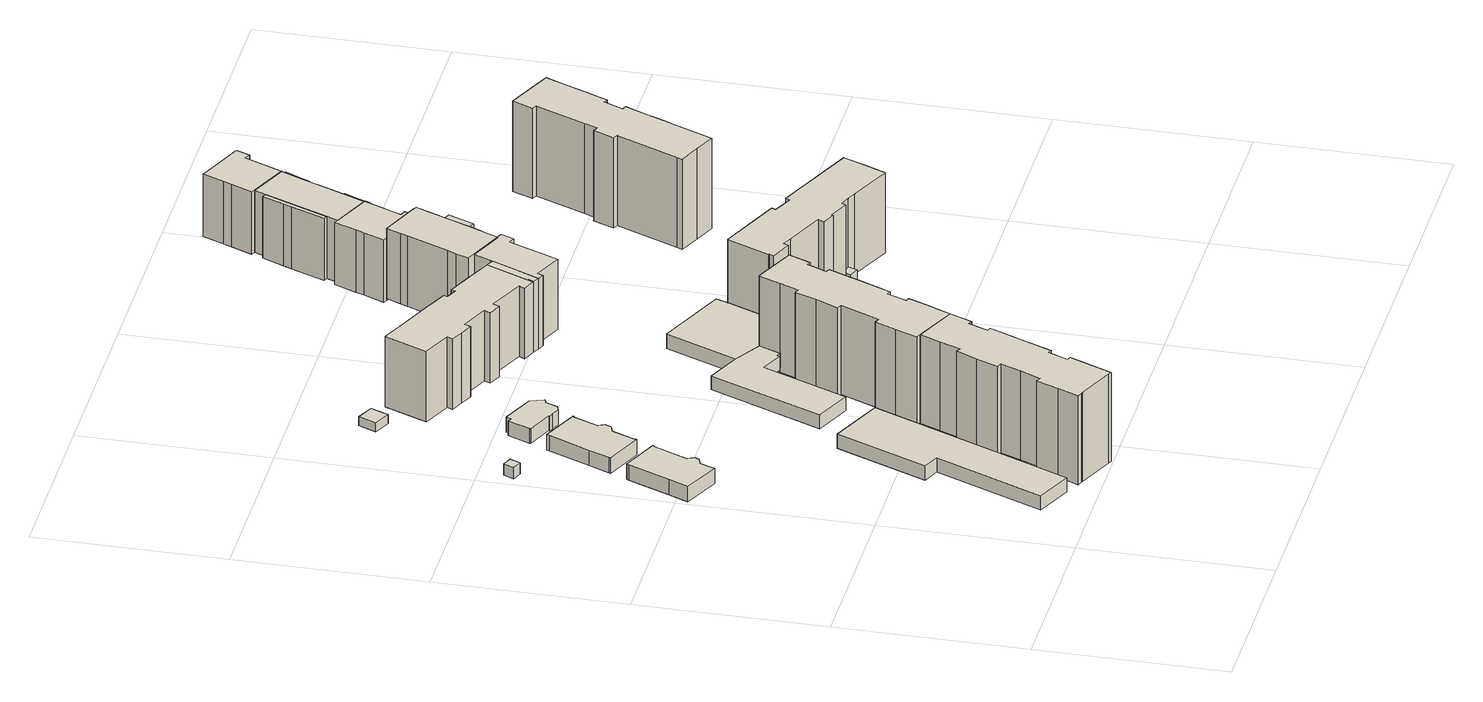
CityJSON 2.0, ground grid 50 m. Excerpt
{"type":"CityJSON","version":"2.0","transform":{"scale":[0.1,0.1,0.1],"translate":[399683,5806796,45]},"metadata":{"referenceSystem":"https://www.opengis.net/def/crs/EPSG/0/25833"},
"CityObjects":{
"building1":{"type":"Building","attributes":{"Gemeindeschluessel":"11000009","BezugspunktDach":"2200","function":"31001_2054","measuredHeight":4.23,"storeysAboveGround":1},"address":[{"country":"Germany","locality":"Berlin","thoroughfareNumber":"241 (2)","thoroughfareName":"Schönefelder Chaussee"}],"geometry":[{"type":"Solid","lod":"1","boundaries":[[[[0,1,2,3,4,5,6,7,8,9,10,11,12,13]],[[14,15,16,17,18,19,20,21,22,23,24,25,26,27]],[[14,27,13,12]],[[15,14,12,11]],[[16,15,11,10]],[[17,16,10,9]],[[18,17,9,8]],[[19,18,8,7]],[[20,19,7,6]],[[21,20,6,5]],[[22,21,5,4]],[[23,22,4,3]],[[24,23,3,2]],[[25,24,2,1]],[[26,25,1,0]],[[27,26,0,13]]]]}]},
"building2":{"type":"Building","attributes":{"Gemeindeschluessel":"11000009","BezugspunktDach":"2200","function":"31001_2054","measuredHeight":3.94,"storeysAboveGround":1},"address":[{"country":"Germany","locality":"Berlin","thoroughfareNumber":"206A","thoroughfareName":"Ortolfstraße"}],"geometry":[{"type":"Solid","lod":"1","boundaries":[[[[28,29,30,31,32,33]],[[34,35,36,37,38,39]],[[34,39,33,32]],[[35,34,32,31]],[[36,35,31,30]],[[37,36,30,29]],[[38,37,29,28]],[[39,38,28,33]]]]}]},
"building3":{"type":"Building","attributes":{"Gemeindeschluessel":"11000009","BezugspunktDach":"2200","function":"51009_1610","measuredHeight":3.19,"storeysAboveGround":0},"address":[{"country":"Germany","locality":"Berlin"}],"geometry":[{"type":"Solid","lod":"1","boundaries":[[[[40,41,42,43]],[[44,45,46,47]],[[44,47,43,42]],[[45,44,42,41]],[[46,45,41,40]],[[47,46,40,43]]]]}]},
"building4":{"type":"Building","attributes":{"Gemeindeschluessel":"11000009","BezugspunktDach":"2200","function":"51009_1610","measuredHeight":2.72,"storeysAboveGround":0},"address":[{"country":"Germany","locality":"Berlin"}],"geometry":[{"type":"Solid","lod":"1","boundaries":[[[[48,49,50,51,52]],[[53,54,55,56,57]],[[53,57,52,51]],[[54,53,51,50]],[[55,54,50,49]],[[56,55,49,48]],[[57,56,48,52]]]]}]},
"building5":{"type":"Building","attributes":{"Gemeindeschluessel":"11000009","function":"31001_1010"},"address":[{"country":"Germany","locality":"Berlin","thoroughfareNumber":"204, 206","thoroughfareName":"Ortolfstraße"}],"children":["building5-1","building5-2","building5-3","building5-4"]},
"building5-1":{"type":"BuildingPart","attributes":{"BezugspunktDach":"2200","measuredHeight":25.03,"storeysAboveGround":8},"parents":["building5"],"geometry":[{"type":"MultiSurface","lod":"1","boundaries":[[[58,59,60,61,62,63,64,65,66,67,68,69,70,71,72,73,74,75,76,77,78,79,80,81,82,83,84,85,86,87,88,89]],[[90,91,92,93,94,95,96,97,98,99,100,101,102,103,104,105,106,107,108,109,110,111,112,113,114,115,116,117,118,119,120,121]],[[90,121,89,88]],[[91,90,88,87]],[[92,91,87,86]],[[93,92,86,85]],[[94,93,85,84]],[[95,94,84,83]],[[96,95,83,82]],[[97,96,82,81]],[[98,97,81,80]],[[99,98,80,79]],[[100,99,79,78]],[[101,100,78,77]],[[102,101,77,76]],[[103,102,76,75]],[[104,103,75,74]],[[105,104,74,73]],[[106,105,73,72]],[[107,106,72,71]],[[122,123,71,70]],[[109,108,70,69]],[[110,109,69,68]],[[124,125,126,127,111,110,68,67]],[[128,124,127,129,112,111,67,66]],[[130,128,129,131,113,112,66,65]],[[114,113,65,64]],[[132,133,64,63]],[[116,115,63,62]],[[117,116,62,61]],[[118,117,61,60]],[[119,118,60,59]],[[120,119,59,58]],[[121,120,58,89]],[[108,107,123,122]],[[127,126,125,124]],[[129,127,124,128]],[[131,129,128,130]],[[115,114,133,132]]]}]},
"building5-2":{"type":"BuildingPart","attributes":{"BezugspunktDach":"2200","measuredHeight":3.94,"storeysAboveGround":8},"parents":["building5"],"geometry":[{"type":"Solid","lod":"1","boundaries":[[[[134,135,133,132]],[[114,136,137,115]],[[114,115,114,133]],[[136,114,133,135]],[[137,136,135,134]],[[115,137,134,132]],[[132,133,114,115]]]]}]},
"building5-3":{"type":"BuildingPart","attributes":{"BezugspunktDach":"2200","measuredHeight":3.13,"storeysAboveGround":8},"parents":["building5"],"geometry":[{"type":"MultiSurface","lod":"1","boundaries":[[[138,139,123,122]],[[140,141,142,143]],[[140,143,108,107]],[[141,140,123,139]],[[142,141,139,138]],[[143,142,138,122]],[[107,108,122,123]]]}]},
"building5-4":{"type":"BuildingPart","attributes":{"BezugspunktDach":"2200","measuredHeight":3.23,"storeysAboveGround":8},"parents":["building5"],"geometry":[{"type":"Solid","lod":"1","boundaries":[[[[130,144,145,125,124,128]],[[127,126,146,147,131,129]],[[146,126,125,145]],[[147,146,145,144]],[[131,147,144,130]],[[129,128,124,127]],[[127,124,125,126]],[[129,131,130,128]]]]}]},
"building6":{"type":"Building","attributes":{"Gemeindeschluessel":"11000009","BezugspunktDach":"2200","function":"31001_2054","measuredHeight":4.27,"storeysAboveGround":1},"address":[{"country":"Germany","locality":"Berlin","thoroughfareNumber":"241 (3)","thoroughfareName":"Schönefelder Chaussee"}],"geometry":[{"type":"Solid","lod":"1","boundaries":[[[[148,149,150,151,152,153,154,155,156,157,158,159,160,161,162]],[[163,164,165,166,167,168,169,170,171,172,173,174,175,176,177]],[[163,177,162,161]],[[164,163,161,160]],[[165,164,160,159]],[[166,165,159,158]],[[167,166,158,157]],[[168,167,157,156]],[[169,168,156,155]],[[170,169,155,154]],[[171,170,154,153]],[[172,171,153,152]],[[173,172,152,151]],[[174,173,151,150]],[[175,174,150,149]],[[176,175,149,148]],[[177,176,148,162]]]]}]},
"building7":{"type":"Building","attributes":{"Gemeindeschluessel":"11000009","BezugspunktDach":"2200","function":"51009_1610","measuredHeight":3.03,"storeysAboveGround":0},"address":[{"country":"Germany","locality":"Berlin"}],"geometry":[{"type":"Solid","lod":"1","boundaries":[[[[139,178,179,123]],[[106,180,181,107]],[[106,107,123,179]],[[180,106,179,178]],[[181,180,178,139]],[[107,181,139,123]]]]}]},
"building8":{"type":"Building","attributes":{"Gemeindeschluessel":"11000009","BezugspunktDach":"2200","function":"31001_2054","measuredHeight":4.21,"storeysAboveGround":1},"address":[{"country":"Germany","locality":"Berlin","thoroughfareNumber":"241 (4)","thoroughfareName":"Schönefelder Chaussee"}],"geometry":[{"type":"Solid","lod":"1","boundaries":[[[[182,183,184,185,186,187,188,189,190,191,192,193,194,195,196,197]],[[198,199,200,201,202,203,204,205,206,207,208,209,210,211,212,213]],[[198,213,197,196]],[[199,198,196,195]],[[200,199,195,194]],[[201,200,194,193]],[[202,201,193,192]],[[203,202,192,191]],[[204,203,191,190]],[[205,204,190,189]],[[206,205,189,188]],[[207,206,188,187]],[[208,207,187,186]],[[209,208,186,185]],[[210,209,185,184]],[[211,210,184,183]],[[212,211,183,182]],[[213,212,182,197]]]]}]},
"building9":{"type":"Building","attributes":{"Gemeindeschluessel":"11000009","BezugspunktDach":"2200","function":"31001_2520","measuredHeight":2.52,"storeysAboveGround":1},"address":[{"country":"Germany","locality":"Berlin","thoroughfareNumber":"209 (1)","thoroughfareName":"Schönefelder Chaussee"}],"geometry":[{"type":"Solid","lod":"1","boundaries":[[[[214,215,216,217]],[[218,219,220,221]],[[218,221,217,216]],[[219,218,216,215]],[[220,219,215,214]],[[221,220,214,217]]]]}]},
"building10":{"type":"Building","attributes":{"Gemeindeschluessel":"11000009","BezugspunktDach":"2200","function":"31001_2054","measuredHeight":3.9,"storeysAboveGround":1},"address":[{"country":"Germany","locality":"Berlin","thoroughfareNumber":"206B","thoroughfareName":"Ortolfstraße"}],"geometry":[{"type":"Solid","lod":"1","boundaries":[[[[222,223,224,225,226,227,228,229,230]],[[231,232,233,234,235,236,237,238,239]],[[231,239,230,229]],[[232,231,229,228]],[[233,232,228,227]],[[234,233,227,226]],[[235,234,226,225]],[[236,235,225,224]],[[237,236,224,223]],[[238,237,223,222]],[[239,238,222,230]]]]}]},
"building11":{"type":"Building","attributes":{"Gemeindeschluessel":"11000009","BezugspunktDach":"2200","function":"51009_1610","measuredHeight":3.07,"storeysAboveGround":0},"address":[{"country":"Germany","locality":"Berlin"}],"geometry":[{"type":"Solid","lod":"1","boundaries":[[[[240,241,242,243]],[[244,245,246,247]],[[244,247,243,242]],[[245,244,242,241]],[[246,245,241,240]],[[247,246,240,243]]]]}]},
"building12":{"type":"Building","attributes":{"Gemeindeschluessel":"11000009","function":"31001_1010"},"address":[{"country":"Germany","locality":"Berlin","thoroughfareNumber":"200, 202","thoroughfareName":"Ortolfstraße"}],"children":["building12-1","building12-2","building12-3"]},
"building12-1":{"type":"BuildingPart","attributes":{"BezugspunktDach":"2200","measuredHeight":25.08,"storeysAboveGround":8},"parents":["building12"],"geometry":[{"type":"MultiSurface","lod":"1","boundaries":[[[78,77,76,248,249,250,251,252,253,254,255,256,257,258,259,260,261,262,263,264,265,266,267,268,269,270,271,272,273,274]],[[275,276,277,278,279,280,281,282,283,284,285,286,287,288,289,290,291,292,293,294,295,296,244,247,297,298,102,101,100,299]],[[275,299,274,273]],[[276,275,273,272]],[[277,276,272,271]],[[278,277,271,270]],[[279,278,270,269]],[[280,279,269,268]],[[281,280,268,267]],[[282,281,267,266]],[[283,282,266,265]],[[284,283,265,264]],[[285,284,264,263]],[[286,285,263,262]],[[287,286,262,261]],[[288,287,261,260]],[[289,288,260,259]],[[290,289,259,258]],[[291,290,258,257]],[[300,301,257,256]],[[292,291,302,303]],[[293,292,256,255]],[[294,293,255,254]],[[295,294,254,253]],[[296,295,253,252]],[[244,296,252,251]],[[247,244,251,250]],[[304,243,247,250,249]],[[298,297,249,248]],[[102,298,248,76]],[[101,102,76,77]],[[100,101,77,78]],[[299,100,78,274]],[[303,302,301,300]],[[297,247,243,304]]]}]},
"building12-2":{"type":"BuildingPart","attributes":{"BezugspunktDach":"2200","measuredHeight":3.13,"storeysAboveGround":8},"parents":["building12"],"geometry":[{"type":"MultiSurface","lod":"1","boundaries":[[[305,240,243,304]],[[306,307,308,309]],[[306,309,297,247]],[[307,306,243,240]],[[308,307,240,305]],[[309,308,305,304]],[[247,297,304,243]]]}]},
"building12-3":{"type":"BuildingPart","attributes":{"BezugspunktDach":"2200","measuredHeight":3.2,"storeysAboveGround":8},"parents":["building12"],"geometry":[{"type":"Solid","lod":"1","boundaries":[[[[310,311,301,300]],[[302,312,313,303]],[[312,302,301,311]],[[313,312,311,310]],[[303,313,310,300]],[[302,303,300,301]]]]}]},
"building13":{"type":"Building","attributes":{"Gemeindeschluessel":"11000009","BezugspunktDach":"2200","function":"31001_1010","measuredHeight":19.9,"storeysAboveGround":6},"address":[{"country":"Germany","locality":"Berlin","thoroughfareNumber":"215, 217, 219","thoroughfareName":"Schönefelder Chaussee"}],"geometry":[{"type":"Solid","lod":"1","boundaries":[[[[314,315,316,317,318,319,320,321,322,323,324,325,326,327,328,329,330,331,332,333,334,335,336,337,338]],[[339,340,341,342,343,344,345,346,347,348,349,350,351,352,353,354,355,356,357,358,359,360,361,362,363]],[[339,363,338,337]],[[340,339,337,336]],[[341,340,336,335]],[[342,341,335,334]],[[343,342,334,333]],[[344,343,333,332]],[[345,344,332,331]],[[346,345,331,330]],[[347,346,330,329]],[[348,347,329,328]],[[349,348,328,327]],[[350,349,327,326]],[[351,350,326,325]],[[352,351,325,324]],[[353,352,324,323]],[[354,353,323,322]],[[355,354,322,321]],[[356,355,321,320]],[[357,356,320,319]],[[358,357,319,318]],[[359,358,318,317]],[[360,359,317,316]],[[361,360,316,315]],[[362,361,315,314]],[[363,362,314,338]]]]}]},
"building14":{"type":"Building","attributes":{"Gemeindeschluessel":"11000009","BezugspunktDach":"2200","function":"51009_1610","measuredHeight":3.22,"storeysAboveGround":0},"address":[{"country":"Germany","locality":"Berlin"}],"geometry":[{"type":"Solid","lod":"1","boundaries":[[[[311,364,365,301]],[[366,367,312,302]],[[366,302,301,365]],[[367,366,365,364]],[[312,367,364,311]],[[302,312,311,301]]]]}]},
"building15":{"type":"Building","attributes":{"Gemeindeschluessel":"11000009","BezugspunktDach":"2200","function":"31001_2081","measuredHeight":4.18,"storeysAboveGround":1},"address":[{"country":"Germany","locality":"Berlin","thoroughfareNumber":"206B (1)","thoroughfareName":"Ortolfstraße"}],"geometry":[{"type":"Solid","lod":"1","boundaries":[[[[227,368,369,370,371,372,373,228]],[[374,375,376,377,378,379,380,381]],[[374,381,228,373]],[[375,374,373,372]],[[376,375,372,371]],[[377,376,371,370]],[[378,377,370,369]],[[379,378,369,368]],[[380,379,368,227]],[[381,380,227,228]]]]}]},
"building16":{"type":"Building","attributes":{"Gemeindeschluessel":"11000009","BezugspunktDach":"2200","function":"51009_1610","measuredHeight":3.57,"storeysAboveGround":0},"address":[{"country":"Germany","locality":"Berlin"}],"geometry":[{"type":"Solid","lod":"1","boundaries":[[[[382,383,384,385,386]],[[387,388,389,390,391]],[[387,391,386,385]],[[388,387,385,384]],[[389,388,384,383]],[[390,389,383,382]],[[391,390,382,386]]]]}]},
"building17":{"type":"Building","attributes":{"Gemeindeschluessel":"11000009","function":"31001_1010"},"address":[{"country":"Germany","locality":"Berlin","thoroughfareNumber":"209, 211, 213","thoroughfareName":"Schönefelder Chaussee"}],"children":["building17-1","building17-2","building17-3","building17-4"]},
"building17-1":{"type":"BuildingPart","attributes":{"BezugspunktDach":"2200","measuredHeight":19.86,"storeysAboveGround":6},"parents":["building17"],"geometry":[{"type":"MultiSurface","lod":"1","boundaries":[[[392,393,394,395,396,397,398,399,400,401,402,403,404,405,406,407,408]],[[409,410,411,412,413,414,415,416,417,418,419,420,421,422,423,424,425]],[[409,425,408,407]],[[410,409,407,406]],[[411,410,406,405]],[[412,411,405,404]],[[413,412,404,403]],[[414,413,403,402]],[[415,414,402,401]],[[416,415,401,400]],[[417,416,400,399]],[[418,417,399,398]],[[420,419,397,396]],[[421,420,396,395]],[[422,421,395,394]],[[426,427,394,393]],[[424,423,393,392],[424,428,426,423]],[[425,424,392,408]],[[419,418,398,397]],[[423,422,427,426]],[[428,424,423,426]]]}]},
"building17-2":{"type":"BuildingPart","attributes":{"BezugspunktDach":"2200","measuredHeight":19.86,"storeysAboveGround":6},"parents":["building17"],"geometry":[{"type":"Solid","lod":"1","boundaries":[[[[429,430,431,398,397]],[[418,432,433,434,419]],[[432,418,398,431]],[[433,432,431,430]],[[434,433,430,429]],[[419,434,429,397]],[[418,419,397,398]]]]}]},
"building17-3":{"type":"BuildingPart","attributes":{"BezugspunktDach":"2200","measuredHeight":19.81,"storeysAboveGround":6},"parents":["building17"],"geometry":[{"type":"Solid","lod":"1","boundaries":[[[[435,436,437,438,439,440,441,442,427,426,428,443,444,445]],[[446,447,424,423,422,448,449,450,451,452,453,454,455,456]],[[447,446,444,443]],[[424,447,443,428]],[[448,422,427,442]],[[449,448,442,441]],[[450,449,441,440]],[[451,450,440,439]],[[452,451,439,438]],[[453,452,438,437]],[[454,453,437,436]],[[455,454,436,435]],[[456,455,435,445]],[[446,456,445,444]],[[423,424,428,426]],[[422,423,426,427]]]]}]},
"building17-4":{"type":"BuildingPart","attributes":{"BezugspunktDach":"2200","measuredHeight":19.89,"storeysAboveGround":6},"parents":["building17"],"geometry":[{"type":"MultiSurface","lod":"1","boundaries":[[[457,458,327,326,459,460]],[[461,350,349,446,456,462]],[[461,462,460,459]],[[350,461,459,326]],[[349,350,326,327]],[[446,349,327,458]],[[456,445,444,458,457]],[[462,456,457,460]],[[446,463,444,445,456]]]}]},
"building18":{"type":"Building","attributes":{"Gemeindeschluessel":"11000009","BezugspunktDach":"2200","function":"31001_1010","measuredHeight":22.66,"storeysAboveGround":7},"address":[{"country":"Germany","locality":"Berlin","thoroughfareNumber":"196, 198","thoroughfareName":"Ortolfstraße"}],"geometry":[{"type":"Solid","lod":"1","boundaries":[[[[464,465,466,467,468,469,470,471,472,473,474,475,476,477,478,479,480,481,482,483,484,485,486,487,488,489,490,491]],[[492,493,494,495,496,497,498,499,500,501,502,503,504,505,506,507,508,509,510,511,512,513,514,515,516,517,518,519]],[[492,519,491,490]],[[493,492,490,489]],[[494,493,489,488]],[[495,494,488,487]],[[496,495,487,486]],[[497,496,486,485]],[[498,497,485,484]],[[499,498,484,483]],[[500,499,483,482]],[[501,500,482,481]],[[502,501,481,480]],[[503,502,480,479]],[[504,503,479,478]],[[505,504,478,477]],[[506,505,477,476]],[[507,506,476,475]],[[508,507,475,474]],[[509,508,474,473]],[[510,509,473,472]],[[511,510,472,471]],[[512,511,471,470]],[[513,512,470,469]],[[514,513,469,468]],[[515,514,468,467]],[[516,515,467,466]],[[517,516,466,465]],[[518,517,465,464]],[[519,518,464,491]]]]}]},
"building19":{"type":"Building","attributes":{"Gemeindeschluessel":"11000009","BezugspunktDach":"2200","function":"51009_1610","measuredHeight":3.34,"storeysAboveGround":0},"address":[{"country":"Germany","locality":"Berlin"}],"geometry":[{"type":"Solid","lod":"1","boundaries":[[[[520,521,522,523,524]],[[525,526,527,528,529]],[[525,529,524,523]],[[526,525,523,522]],[[527,526,522,521]],[[528,527,521,520]],[[529,528,520,524]]]]}]},
"building20":{"type":"Building","attributes":{"Gemeindeschluessel":"11000009","function":"31001_1010"},"address":[{"country":"Germany","locality":"Berlin","thoroughfareNumber":"203, 205, 207","thoroughfareName":"Schönefelder Chaussee"}],"children":["building20-1","building20-2","building20-3","building20-4","building20-5","building20-6"]},
"building20-1":{"type":"BuildingPart","attributes":{"BezugspunktDach":"2200","measuredHeight":17.51,"storeysAboveGround":5},"parents":["building20"],"geometry":[{"type":"MultiSurface","lod":"1","boundaries":[[[530,531,532,533,534,535,536,537]],[[538,539,540,541,542,543,544,545]],[[538,546,547,536]],[[545,537,548,549]],[[540,550,551,535,534]],[[541,540,534,533]],[[542,541,533,532]],[[543,542,532,531]],[[552,553,543,531,530]],[[549,548,547,546]],[[538,536,535,539]],[[554,539,551,550,540]],[[544,543,553,552]],[[544,530,537,545]]]}]},
"building20-2":{"type":"BuildingPart","attributes":{"BezugspunktDach":"2200","measuredHeight":17.56,"storeysAboveGround":5},"parents":["building20"],"geometry":[{"type":"MultiSurface","lod":"1","boundaries":[[[555,556,557,558,559,560,561,562,563,564,565,566,567]],[[568,569,570,571,572,573,574,575,576,577,539,538,578]],[[568,578,567,566]],[[569,568,566,565]],[[570,569,565,564]],[[571,570,564,563]],[[572,571,563,562]],[[573,572,562,561]],[[574,573,561,560]],[[575,574,560,559]],[[576,575,559,558]],[[577,576,558,557]],[[551,579,557,556]],[[538,536,535,556,555]],[[578,538,555,567]],[[539,577,579,551]],[[539,535,536,538,580]]]}]},
"building20-3":{"type":"BuildingPart","attributes":{"BezugspunktDach":"2200","measuredHeight":17.51,"storeysAboveGround":5},"parents":["building20"],"geometry":[{"type":"MultiSurface","lod":"1","boundaries":[[[548,547,581,582,583,584]],[[585,586,587,546,549,588]],[[585,588,584,583]],[[586,585,583,582]],[[587,586,582,581]],[[546,587,581,547]],[[588,549,548,584]],[[549,546,547,589,548]]]}]},
"building20-4":{"type":"BuildingPart","attributes":{"BezugspunktDach":"2200","measuredHeight":16.43,"storeysAboveGround":5},"parents":["building20"],"geometry":[{"type":"MultiSurface","lod":"1","boundaries":[[[590,591,592,553,593]],[[543,594,595,596,597]],[[597,544,598]],[[594,543,553,592]],[[595,594,592,591]],[[596,595,591,590]],[[597,596,590,593]],[[543,598,544,552,553]],[[593,552,544,597]]]}]},
"building20-5":{"type":"BuildingPart","attributes":{"BezugspunktDach":"2200","measuredHeight":17.04,"storeysAboveGround":5},"parents":["building20"],"geometry":[{"type":"MultiSurface","lod":"1","boundaries":[[[599,600,601,579,550]],[[577,602,603,604,540]],[[602,577,579,601]],[[603,602,601,600]],[[604,603,600,599]],[[540,604,599,550]],[[540,550,551,539]],[[539,551,579,577]]]}]},
"building20-6":{"type":"BuildingPart","attributes":{"BezugspunktDach":"2200","measuredHeight":17.56,"storeysAboveGround":5},"parents":["building20"],"geometry":[{"type":"MultiSurface","lod":"1","boundaries":[[[605,606,607,608,609,610,611,612,613,614,615,616,617,618,619]],[[620,621,622,545,544,597,623,624,625,626,627,628,629,630,631]],[[620,631,619,618]],[[621,620,618,617]],[[622,621,617,616]],[[545,622,616,615]],[[544,530,537,632,615,614]],[[597,593,552,614,613]],[[623,597,613,612]],[[624,623,612,611]],[[625,624,611,610]],[[626,625,610,609]],[[627,626,609,608]],[[628,627,608,607]],[[629,628,607,606]],[[630,629,606,605]],[[631,630,605,619]],[[545,632,537,530,544]],[[544,552,593,597]]]}]},
"building21":{"type":"Building","attributes":{"Gemeindeschluessel":"11000009","function":"31001_1010"},"address":[{"country":"Germany","locality":"Berlin","thoroughfareNumber":"190, 192","thoroughfareName":"Ortolfstraße"}],"children":["building21-1","building21-2","building21-3"]},
"building21-1":{"type":"BuildingPart","attributes":{"BezugspunktDach":"2200","measuredHeight":25.5,"storeysAboveGround":8},"parents":["building21"],"geometry":[{"type":"MultiSurface","lod":"1","boundaries":[[[633,634,635,636,637,638,639,640,641,642,643,644,645,646,647,648,649,650,651,652,653,654,655,656,657,658,659]],[[660,661,662,663,664,665,666,667,668,669,670,671,672,673,674,675,676,677,678,679,680,681,682,683,684,685,686]],[[660,686,659,658]],[[661,660,658,657]],[[662,661,657,656]],[[663,662,656,655]],[[664,663,655,654]],[[665,664,654,653]],[[666,665,653,652]],[[667,666,652,651]],[[668,667,651,650]],[[669,668,650,649]],[[670,669,649,648]],[[671,670,648,647]],[[672,671,647,646]],[[673,672,687,688,689,690,691,646,645]],[[674,673,645,644]],[[675,674,644,643]],[[676,675,643,642]],[[677,676,642,641]],[[678,677,641,640]],[[679,678,640,639]],[[680,679,639,638]],[[681,680,692,693,694,695,638,637]],[[682,681,637,636]],[[683,682,636,635]],[[684,683,635,634]],[[685,684,634,633]],[[686,685,633,659]],[[691,690,689,688,687]],[[695,694,693,692]]]}]},
"building21-2":{"type":"BuildingPart","attributes":{"BezugspunktDach":"2200","measuredHeight":3.26,"storeysAboveGround":8},"parents":["building21"],"geometry":[{"type":"Solid","lod":"1","boundaries":[[[[696,697,695,694]],[[692,698,699,693]],[[698,692,695,697]],[[699,698,697,696]],[[693,699,696,694]],[[692,693,694,695]]]]}]},
"building21-3":{"type":"BuildingPart","attributes":{"BezugspunktDach":"2200","measuredHeight":3.35,"storeysAboveGround":8},"parents":["building21"],"geometry":[{"type":"Solid","lod":"1","boundaries":[[[[700,701,691,690]],[[688,702,703,689]],[[702,688,691,701]],[[703,702,701,700]],[[689,703,700,690]],[[688,689,690,691]]]]}]}
},
"vertices":[
[102,923,61],[104,926,61],[102,927,61],[117,963,61],[136,971,61],[141,982,61],[133,1001,61],[173,1091,61],[175,1090,61],[177,1094,61],[76,1137,61],[72,1130,61],[25,1020,61],[2,968,61],[25,1020,18],[72,1130,18],[76,1137,18],[177,1094,18],[175,1090,18],[173,1091,18],[133,1001,18],[141,982,18],[136,971,18],[117,963,18],[102,927,18],[104,926,18],[102,923,18],[2,968,18],
[238,75,64],[466,604,64],[322,666,64],[218,424,64],[262,405,64],[139,118,64],[262,405,24],[218,424,24],[322,666,24],[466,604,24],[238,75,24],[139,118,24],
[53,1398,44],[65,1425,44],[40,1436,44],[28,1408,44],[40,1436,12],[65,1425,12],[53,1398,12],[28,1408,12],
[488,81,39],[501,109,39],[490,113,39],[475,119,39],[463,92,39],[475,119,12],[490,113,12],[501,109,12],[488,81,12],[463,92,12],
[313,54,262],[317,53,262],[417,10,262],[426,6,262],[441,41,262],[450,62,262],[463,92,262],[475,119,262],[465,124,262],[487,175,262],[497,171,262],[534,257,262],[545,282,262],[558,312,262],[570,340,262],[559,344,262],[581,396,262],[592,391,262],[617,450,262],[515,494,262],[504,499,262],[480,444,262],[457,390,262],[445,396,262],[420,340,262],[396,282,262],[408,277,262],[385,222,262],[362,169,262],[348,175,262],[324,116,262],[298,60,262],[324,116,11],[348,175,11],[362,169,11],[385,222,11],[408,277,11],[396,282,11],[420,340,11],[445,396,11],[457,390,11],[480,444,11],[504,499,11],[515,494,11],[617,450,11],[592,391,11],[581,396,11],[559,344,11],[570,340,11],[558,312,11],[545,282,11],[534,257,11],[497,171,11],[487,175,11],[465,124,11],[475,119,11],[463,92,11],[450,62,11],[441,41,11],[426,6,11],[417,10,11],[317,53,11],[313,54,11],[298,60,11],[545,282,42],[558,312,42],[487,175,40],[497,171,40],[497,171,13],[487,175,13],[465,124,40],[465,124,13],[475,119,40],[475,119,13],[450,62,45],[463,92,45],
[475,51,45],[488,81,45],[488,81,11],[475,51,11],
[570,271,42],[584,301,42],[558,312,10],[584,301,10],[570,271,10],[545,282,10],
[490,113,40],[512,164,40],[512,164,13],[490,113,13],
[195,1138,61],[197,1141,61],[195,1142,61],[222,1206,61],[242,1213,61],[249,1229,61],[241,1247,61],[268,1312,61],[270,1311,61],[272,1314,61],[171,1358,61],[168,1350,61],[120,1240,61],[96,1185,61],[95,1181,61],[96,1185,18],[120,1240,18],[168,1350,18],[171,1358,18],[272,1314,18],[270,1311,18],[268,1312,18],[241,1247,18],[249,1229,18],[242,1213,18],[222,1206,18],[195,1142,18],[197,1141,18],[195,1138,18],[95,1181,18],
[595,329,42],[570,340,42],[595,329,11],[584,301,11],
[261,1372,61],[259,1369,61],[269,1365,61],[270,1366,61],[293,1356,61],[308,1362,61],[322,1395,61],[325,1394,61],[333,1397,61],[334,1399,61],[321,1434,61],[233,1472,61],[227,1458,61],[216,1463,61],[191,1405,61],[190,1402,61],[191,1405,19],[216,1463,19],[227,1458,19],[233,1472,19],[321,1434,19],[334,1399,19],[333,1397,19],[325,1394,19],[322,1395,19],[308,1362,19],[293,1356,19],[270,1366,19],[269,1365,19],[259,1369,19],[261,1372,19],[190,1402,19],
[210,1762,44],[230,1809,44],[185,1829,44],[164,1782,44],[185,1829,19],[230,1809,19],[210,1762,19],[164,1782,19],
[501,685,64],[597,910,64],[656,884,64],[659,891,64],[670,886,64],[695,943,64],[622,986,64],[529,1026,64],[402,728,64],[529,1026,25],[622,986,25],[695,943,25],[670,886,25],[659,891,25],[656,884,25],[597,910,25],[501,685,25],[402,728,25],
[680,526,41],[691,553,41],[666,564,41],[655,537,41],[666,564,11],[691,553,11],[680,526,11],[655,537,11],
[632,485,262],[642,506,262],[655,537,262],[666,564,262],[656,568,262],[678,620,262],[688,615,262],[728,707,262],[736,727,262],[749,757,262],[761,784,262],[750,789,262],[773,840,262],[783,836,262],[808,894,262],[706,939,262],[695,943,262],[670,886,262],[649,836,262],[636,841,262],[613,783,262],[585,723,262],[598,718,262],[553,614,262],[539,619,262],[515,563,262],[492,504,262],[515,563,11],[539,619,11],[553,614,11],[598,718,11],[585,723,11],[613,783,11],[636,841,11],[649,836,11],[670,886,11],[695,943,11],[706,939,11],[808,894,11],[783,836,11],[773,840,11],[750,789,11],[761,784,11],[749,757,11],[736,727,11],[728,707,11],[688,615,11],[678,620,11],[656,568,11],[642,506,11],[632,485,11],[492,504,11],[736,727,46],[749,757,46],[749,757,14],[736,727,14],[642,506,41],
[667,495,41],[655,537,10],[680,526,10],[667,495,10],[642,506,10],
[762,716,46],[775,746,46],[775,746,14],[762,716,14],
[314,1638,219],[308,1623,219],[342,1608,219],[376,1593,219],[383,1609,219],[458,1577,219],[451,1561,219],[486,1546,219],[493,1562,219],[591,1519,219],[584,1504,219],[618,1490,219],[624,1505,219],[674,1618,219],[594,1653,219],[538,1677,219],[534,1666,219],[504,1679,219],[508,1689,219],[471,1705,219],[450,1715,219],[339,1762,219],[317,1772,219],[285,1786,219],[236,1672,219],[285,1786,20],[317,1772,20],[339,1762,20],[450,1715,20],[471,1705,20],[508,1689,20],[504,1679,20],[534,1666,20],[538,1677,20],[594,1653,20],[674,1618,20],[624,1505,20],[618,1490,20],[584,1504,20],[591,1519,20],[493,1562,20],[486,1546,20],[451,1561,20],[458,1577,20],[383,1609,20],[376,1593,20],[342,1608,20],[308,1623,20],[314,1638,20],[236,1672,20],
[786,774,46],[761,784,46],[761,784,14],[786,774,14],
[706,939,64],[808,894,64],[832,950,64],[881,1063,64],[892,1095,64],[703,1176,64],[703,1176,22],[892,1095,22],[881,1063,22],[832,950,22],[808,894,22],[706,939,22],[695,943,22],[622,986,22],
[905,891,51],[915,914,51],[890,925,51],[885,913,51],[880,902,51],[885,913,15],[890,925,15],[915,914,15],[905,891,15],[880,902,15],
[718,1660,219],[810,1621,219],[811,1623,219],[824,1654,219],[834,1677,219],[844,1699,219],[873,1767,219],[883,1791,219],[891,1810,219],[907,1846,219],[897,1851,219],[793,1894,219],[776,1856,219],[767,1836,219],[720,1726,219],[710,1703,219],[696,1670,219],[710,1703,20],[720,1726,20],[767,1836,20],[776,1856,20],[793,1894,20],[897,1851,20],[907,1846,20],[891,1810,20],[883,1791,20],[873,1767,20],[844,1699,20],[834,1677,20],[824,1654,20],[811,1623,20],[810,1621,20],[718,1660,20],[696,1670,20],[810,1621,218],[811,1623,218],[718,1660,218],
[860,1692,219],[874,1726,219],[889,1761,219],[889,1761,20],[874,1726,20],[860,1692,20],
[655,1474,218],[662,1489,218],[739,1456,218],[762,1508,218],[773,1536,218],[796,1589,218],[812,1582,218],[827,1616,218],[698,1614,218],[695,1609,218],[638,1481,218],[695,1609,20],[698,1614,20],[827,1616,20],[812,1582,20],[796,1589,20],[773,1536,20],[762,1508,20],[739,1456,20],[662,1489,20],[655,1474,20],[638,1481,20],
[638,1481,219],[695,1609,219],[627,1504,219],[620,1489,219],[627,1504,20],[620,1489,20],[695,1609,182],
[885,913,243],[890,925,243],[915,914,243],[1021,868,243],[1014,852,243],[1048,837,243],[1050,841,243],[1105,818,243],[1110,830,243],[1136,819,243],[1160,808,243],[1276,758,243],[1277,760,243],[1301,815,243],[1325,871,243],[1325,872,243],[1182,934,243],[1157,945,243],[1102,968,243],[1097,957,243],[1045,980,243],[1050,991,243],[963,1028,243],[935,1040,243],[881,1063,243],[832,950,243],[834,949,243],[828,937,243],[834,949,17],[832,950,17],[881,1063,17],[935,1040,17],[963,1028,17],[1050,991,17],[1045,980,17],[1097,957,17],[1102,968,17],[1157,945,17],[1182,934,17],[1325,872,17],[1325,871,17],[1301,815,17],[1277,760,17],[1276,758,17],[1160,808,17],[1136,819,17],[1110,830,17],[1105,818,17],[1050,841,17],[1048,837,17],[1014,852,17],[1021,868,17],[915,914,17],[890,925,17],[885,913,17],[828,937,17],
[1126,794,50],[1136,819,50],[1110,830,50],[1105,818,50],[1100,805,50],[1105,818,16],[1110,830,16],[1136,819,16],[1126,794,16],[1100,805,16],
[954,1986,190],[982,2051,190],[1006,2107,190],[1015,2129,190],[1023,2148,190],[1052,2214,190],[949,2258,190],[851,2030,190],[949,2258,15],[1052,2214,15],[1023,2148,15],[1015,2129,15],[1006,2107,15],[982,2051,15],[954,1986,15],[851,2030,15],[936,2228,15],[936,2228,190],[864,2059,190],[864,2059,15],[1023,2148,178],[1052,2214,178],[954,1986,180],[982,2051,180],[1041,2188,15],
[949,2258,191],[1052,2214,191],[1052,2216,191],[1095,2314,191],[1110,2307,191],[1126,2343,191],[1122,2345,191],[1110,2350,191],[1007,2393,191],[997,2398,191],[972,2341,191],[963,2319,191],[938,2263,191],[963,2319,15],[972,2341,15],[997,2398,15],[1007,2393,15],[1110,2350,15],[1122,2345,15],[1126,2343,15],[1110,2307,15],[1095,2314,15],[1052,2216,15],[938,2263,15],[1052,2216,178],[1000,2236,15],
[926,2233,190],[901,2175,190],[891,2153,190],[853,2064,190],[891,2153,15],[901,2175,15],[926,2233,15],[853,2064,15],[882,2102,190],
[969,1976,180],[983,2010,180],[998,2045,180],[953,1983,180],[998,2045,15],[983,2010,15],[969,1976,15],[953,1983,15],[965,2010,15],
[1040,2141,178],[1057,2177,178],[1072,2208,178],[1072,2208,15],[1057,2177,15],[1040,2141,15],
[793,1894,191],[897,1851,191],[907,1846,191],[912,1844,191],[927,1879,191],[911,1885,191],[922,1910,191],[931,1931,191],[953,1983,191],[954,1986,191],[851,2030,191],[840,2035,191],[815,1976,191],[806,1954,191],[782,1899,191],[806,1954,15],[815,1976,15],[840,2035,15],[931,1931,15],[922,1910,15],[911,1885,15],[927,1879,15],[912,1844,15],[907,1846,15],[897,1851,15],[793,1894,15],[782,1899,15],[851,2030,147],
[1249,1221,268],[1305,1197,268],[1311,1211,268],[1350,1302,268],[1359,1322,268],[1372,1352,268],[1383,1378,268],[1408,1435,268],[1396,1439,268],[1419,1491,268],[1430,1486,268],[1446,1524,268],[1454,1541,268],[1467,1572,268],[1479,1600,268],[1502,1654,268],[1389,1703,268],[1375,1709,268],[1351,1654,268],[1365,1648,268],[1308,1515,268],[1292,1480,268],[1279,1486,268],[1255,1431,268],[1269,1425,268],[1197,1259,268],[1191,1246,268],[1197,1259,13],[1269,1425,13],[1255,1431,13],[1279,1486,13],[1292,1480,13],[1308,1515,13],[1365,1648,13],[1351,1654,13],[1375,1709,13],[1389,1703,13],[1502,1654,13],[1479,1600,13],[1467,1572,13],[1454,1541,13],[1446,1524,13],[1430,1486,13],[1419,1491,13],[1396,1439,13],[1408,1435,13],[1383,1378,13],[1372,1352,13],[1359,1322,13],[1350,1302,13],[1311,1211,13],[1305,1197,13],[1249,1221,13],[1191,1246,13],[1467,1572,38],[1467,1572,15],[1454,1541,15],[1454,1541,49],[1467,1572,49],[1372,1352,15],[1359,1322,15],[1359,1322,48],[1372,1352,48],
[1384,1311,48],[1397,1341,48],[1397,1341,15],[1384,1311,15],
[1479,1530,49],[1492,1561,49],[1492,1561,15],[1479,1530,15]
]}
